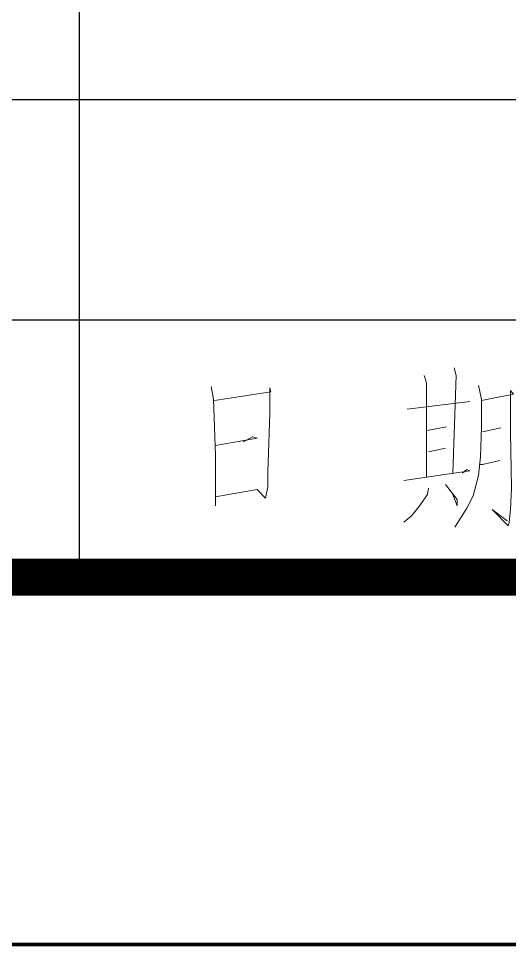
# Model space of a CAD drawing. Extents: x -76183 to 48420, y -19465 to 404409.
# Drawn here: x -12452 to -11116, y 252034 to 254559 of the extents above; entities that cross this region are included whole.
import ezdxf

# ---------------------------------------------------------------- set-up
doc = ezdxf.new("R2010")
doc.units = 0
doc.header["$LTSCALE"] = 1000
doc.header["$MEASUREMENT"] = 0
doc.layers.add('HQ1', color=7, linetype='Continuous')
doc.layers.add('PUB_TEXT', color=7, linetype='Continuous', lineweight=13)
doc.layers.add('打印层', color=7, linetype='Continuous', plot=False)

# ---------------------------------------------------------------- blocks, each defined once
blk = doc.blocks.new('GEDI_WK_A1')
at = {"color": 3}
for points, const_width in [([(0, 0), (841, 0), (841, 594), (0, 594)], 0.1), ([(25, 10), (831, 10), (831, 584), (25, 584)], 1)]:
    blk.add_lwpolyline(points, close=True, dxfattribs=dict(at, const_width=const_width))
blk = doc.blocks.new('GEDI_HQ1_2012')
at = {"layer": 'HQ1', "color": 2}
for p, q in [((-15, 0), (-15, 37)), ((-65, 13), (0, 13)), ((-65, 7), (0, 7)), ((-65, 0), (0, 0))]:
    blk.add_line(p, q, dxfattribs=at)
at = {"layer": 'HQ1', "color": 7, "lineweight": 0}
for points in [[(-4.803, 5.697), (-4.749, 5.493), (-4.832, 2.833)], [(-5.615, 5.493), (-5.557, 5.289), (-5.557, 2.731)], [(-11.411, 5.187), (-11.353, 4.844), (-11.324, 4.094), (-11.295, 3.31), (-11.295, 3.208), (-11.295, 2.662), (-11.295, 1.944), (-11.295, 2.185), (-10.165, 2.389), (-9.932, 2.148), (-9.874, 2.458), (-9.874, 2.866), (-9.845, 3.649), (-9.816, 4.469), (-9.816, 5.154), (-9.787, 5.048), (-11.324, 4.811)], [(-4.14, 5.219), (-4.053, 4.844), (-4.053, 4.094), (-4.082, 3.274), (-4.14, 2.764), (-4.282, 2.218), (-4.457, 1.875), (-4.778, 1.365)], [(-4.053, 4.811), (-3.182, 4.983), (-3.27, 5.085), (-3.27, 4.028), (-3.27, 3.959), (-3.24, 2.422), (-3.27, 1.842), (-3.299, 1.5), (-3.328, 1.398), (-3.761, 1.842), (-3.357, 1.536)], [(-6.078, 4.571), (-4.37, 4.779)], [(-5.528, 3.992), (-5.007, 4.094)], [(-4.024, 3.959), (-3.532, 4.061)], [(-11.295, 3.584), (-10.165, 3.788), (-10.282, 3.82), (-10.541, 3.686)], [(-5.499, 3.412), (-5.036, 3.514)], [(-4.082, 3.07), (-4.024, 3.07), (-3.561, 3.172)], [(-6.166, 2.629), (-4.37, 2.899), (-4.457, 2.935), (-4.574, 2.833)], [(-5.499, 2.422), (-5.528, 2.25), (-5.761, 1.912), (-5.965, 1.671), (-6.166, 1.5)], [(-5.036, 2.524), (-4.719, 2.116), (-4.719, 1.944), (-4.832, 2.25)]]:
    blk.add_lwpolyline(points, dxfattribs=at)
blk = doc.blocks.new('4#图框')
at = {"xscale": 100, "yscale": 100, "zscale": 100}
for name, p in [('GEDI_WK_A1', (5514901.5, -996670.5)), ('GEDI_HQ1_2012', (5580001.5, -995670.5))]:
    blk.add_blockref(name, p, dxfattribs=at)

msp = doc.modelspace()

# ---------------------------------------------------------------- linework, layer by layer
at = {"layer": '打印层'}
msp.add_lwpolyline([(-75886, 252038.9), (8214, 252038.9), (8214, 311438.9), (-75886, 311438.9)], close=True, dxfattribs=at)

# ---------------------------------------------------------------- block references
at = {"layer": 'PUB_TEXT'}
msp.add_blockref('4#图框', (-5590787.5, 1248709.4), dxfattribs=at)

doc.saveas('drawing.dxf')
